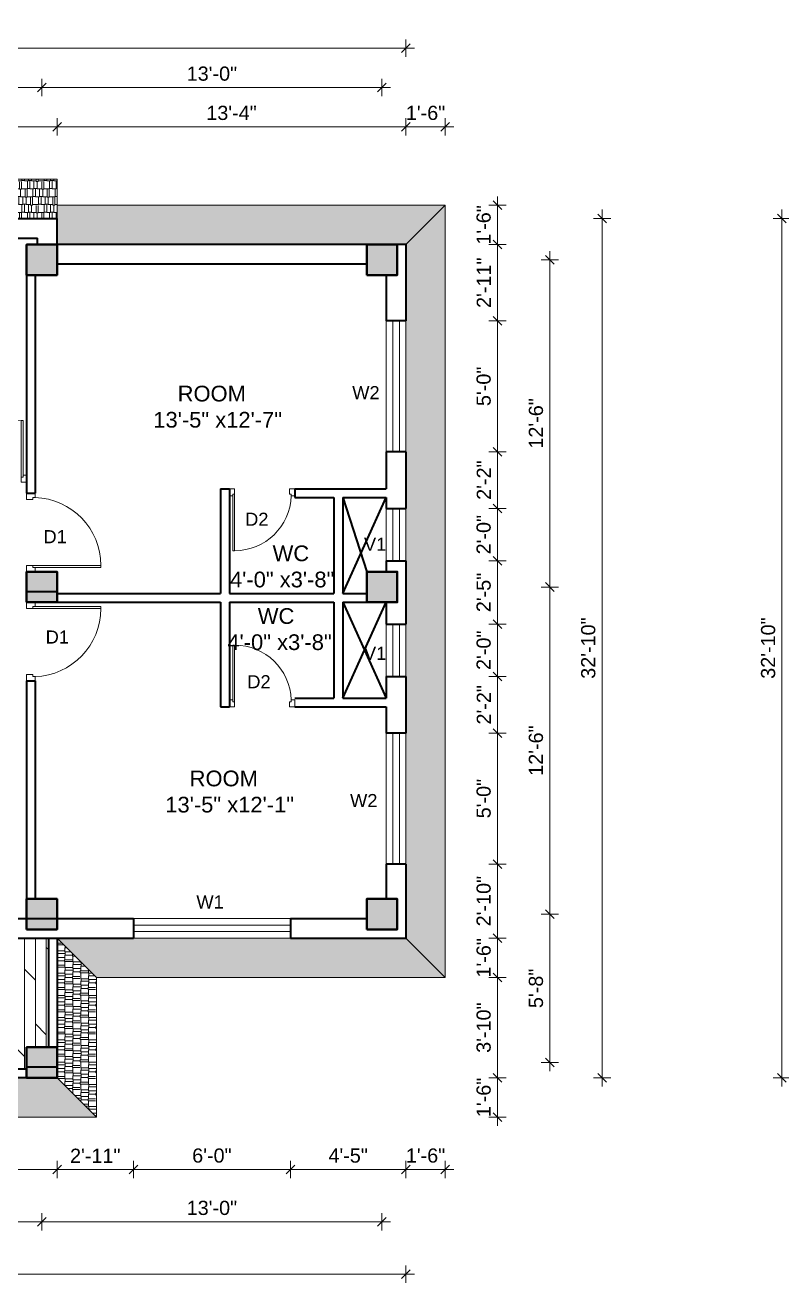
# Model space of a CAD drawing. Header units: inches. Extents: x 270915 to 273552, y 17064 to 18976.
# Drawn here: x 272044 to 272391, y 18400 to 18976 of the extents above; entities that cross this region are included whole.
import ezdxf

# ---------------------------------------------------------------- set-up
doc = ezdxf.new("R2010")
doc.units = ezdxf.units.IN
doc.header["$MEASUREMENT"] = 0
doc.header["$PDMODE"] = 35
for name, color, linetype, lineweight in [('Column', 181, 'Continuous', 40), ('dimension', 141, 'Continuous', 18), ('Hatch', 9, 'Continuous', 9), ('Stairs', 61, 'Continuous', 18), ('TEXT', 255, 'Continuous', 35), ('Walls', 11, 'Continuous', 35), ('Windows', 151, 'Continuous', 15)]:
    doc.layers.add(name, color=color, linetype=linetype, lineweight=lineweight)
doc.styles.add('arial', font='arial.ttf')
doc.styles.get("Standard").update_dxf_attribs({"font": 'arial.ttf'})
doc.dimstyles.new('1 96', dxfattribs={"dimtxt": 6.5, "dimasz": 4, "dimexe": 0, "dimexo": 0, "dimgap": 3, "dimtad": 1, "dimdec": 0, "dimzin": 11, "dimdsep": 46, "dimlunit": 3, "dimtxsty": 'arial', "dimblk": 'oblique', "dimcen": 4, "dimse1": 1, "dimse2": 1, "dimclrd": 256, "dimclre": 256, "dimclrt": 256, "dimadec": 0, "dimazin": 0, "dimtfac": 1, "dimtdec": 0, "dimtix": 1, "dimtmove": 0, "dimatfit": 3, "dimldrblk": 'Arrow2', "dimfxl": 1, "dimtolj": 1, "dimtzin": 0, "dimlwd": -1, "dimlwe": 9, "dimarcsym": 0})
pattern_1 = [(360, (26988.5, 458.2415), (7.65, 3.6), [1.8, -1.5, 2.1, -0.9, 2.7, -1.2]), (360, (26990.3, 458.3915), (7.65, 3.6), [1.5, -5.7, 1.2, -1.8]), (360, (26993.9, 458.0165), (7.65, 3.6), [0.9, -9.3]), (90, (26988.5, 458.2415), (-2.55, 3.6), [3.45, -10.95]), (90, (26990.3, 458.2415), (-2.55, 3.6), [3.375, -11.025]), (90, (26991.8, 458.2415), (-2.55, 3.6), [3.15, -11.25]), (90, (26993.9, 458.0165), (-2.55, 3.6), [3.45, -10.95]), (90, (26994.8, 458.0165), (-2.55, 3.6), [3.45, -10.95]), (90, (26997.5, 458.2415), (-2.55, 3.6), [3.3, -11.1])]
pattern_2 = [(270, (26988.5, 458.2415), (3.6, -7.65), [1.8, -1.5, 2.1, -0.9, 2.7, -1.2]), (270, (26988.65, 456.4415), (3.6, -7.65), [1.5, -5.7, 1.2, -1.8]), (270, (26988.275, 452.8415), (3.6, -7.65), [0.9, -9.3]), (360, (26988.5, 458.2415), (3.6, 2.55), [3.45, -10.95]), (360, (26988.5, 456.4415), (3.6, 2.55), [3.375, -11.025]), (360, (26988.5, 454.9415), (3.6, 2.55), [3.15, -11.25]), (360, (26988.275, 452.8415), (3.6, 2.55), [3.45, -10.95]), (360, (26988.275, 451.9415), (3.6, 2.55), [3.45, -10.95]), (360, (26988.5, 449.2415), (3.6, 2.55), [3.3, -11.1])]

# ---------------------------------------------------------------- blocks, each defined once
blk = doc.blocks.new('colm')
at = {"layer": 'Hatch'}
h = blk.add_hatch(color=256, dxfattribs=at)
h.dxf.hatch_style = 1
h.paths.add_polyline_path([(66705.71, 8319.73), (66705.71, 8307.73), (66717.71, 8307.73), (66717.71, 8319.73)])
at = {"layer": 'Column'}
blk.add_lwpolyline([(66705.71, 8307.73), (66717.71, 8307.73), (66717.71, 8319.73), (66705.71, 8319.73)], close=True, dxfattribs=at)
blk = doc.blocks.new('GFFGS')
at = {"layer": 'Windows'}
for p, q in [((97915.22, 19628.63), (97915.22, 19658.74)), ((97916.19, 19658.74), (97915.22, 19658.74)), ((97916.19, 19627.65), (97916.19, 19658.77)), ((97915.22, 19628.63), (97913.27, 19628.63)), ((97913.27, 19628.63), (97913.27, 19624.73)), ((97915.22, 19627.65), (97915.22, 19628.63)), ((97916.19, 19627.65), (97915.22, 19627.65)), ((97916.19, 19624.73), (97916.19, 19627.65)), ((97946.35, 19624.73), (97946.35, 19627.65)), ((97946.35, 19627.65), (97947.32, 19627.65)), ((97947.32, 19627.65), (97947.32, 19628.63)), ((97947.32, 19628.63), (97949.27, 19628.63)), ((97949.27, 19628.63), (97949.27, 19624.73)), ((97913.27, 19624.73), (97916.19, 19624.73)), ((97949.27, 19624.73), (97946.35, 19624.73))]:
    blk.add_line(p, q, dxfattribs=at)
blk.add_arc((97916.25, 19627.66), 31.08, 1.78005, 90.12347, dxfattribs=at)
blk = doc.blocks.new('oblique')
at = {"lineweight": 9}
for p, q in [((1, 0), (-1, 0)), ((-0.5, -0.5), (0.5, 0.5)), ((0, 1), (0, -1))]:
    blk.add_line(p, q, dxfattribs=at)
blk = doc.blocks.new('*D284')
at = {"layer": 'Defpoints', "color": 0, "transparency": 16777216}
for p in [(272002.5, 18557.5), (272058.5, 18557.5), (272058.5, 18451.5)]:
    blk.add_point(p, dxfattribs=at)
at = {"layer": 'dimension', "transparency": 16777216}
blk.add_line((272002.5, 18451.5), (272058.5, 18451.5), dxfattribs=at)
at = {"layer": 'dimension', "transparency": 16777216, "xscale": 4, "yscale": 4, "zscale": 4, "rotation": 180}
blk.add_blockref('oblique', (272002.5, 18451.5), dxfattribs=at)
at = {"layer": 'dimension', "transparency": 16777216, "xscale": 4, "yscale": 4, "zscale": 4}
blk.add_blockref('oblique', (272058.5, 18451.5), dxfattribs=at)
at = {"layer": 'dimension', "transparency": 16777216, "insert": (272030.5, 18457.82), "char_height": 6.5, "attachment_point": 5, "style": 'arial'}
blk.add_mtext('\\A1;4\'-8"', dxfattribs=at)
blk = doc.blocks.new('_Oblique')
at = {"color": 0, "linetype": 'ByBlock', "lineweight": -2}
blk.add_line((-0.5, -0.5), (0.5, 0.5), dxfattribs=at)
blk = doc.blocks.new('Arrow2')
for p, q in [((-4.1, 0.75), (-3.08, 0)), ((0, 0), (-4.1, 0.75)), ((-3.08, 0), (-4.1, -0.75)), ((-4.1, -0.75), (0, 0))]:
    blk.add_line(p, q)
blk.add_solid([(-4.1, 0.75), (0, 0), (-3.08, 0), (-4.1, -0.75)])
blk = doc.blocks.new('*D285')
at = {"layer": 'Defpoints', "color": 0, "transparency": 16777216}
for p in [(272058.5, 18557.5), (272093.5, 18557.5), (272093.5, 18451.5)]:
    blk.add_point(p, dxfattribs=at)
at = {"layer": 'dimension', "transparency": 16777216}
blk.add_line((272058.5, 18451.5), (272093.5, 18451.5), dxfattribs=at)
at = {"layer": 'dimension', "transparency": 16777216, "xscale": 4, "yscale": 4, "zscale": 4, "rotation": 180}
blk.add_blockref('oblique', (272058.5, 18451.5), dxfattribs=at)
at = {"layer": 'dimension', "transparency": 16777216, "xscale": 4, "yscale": 4, "zscale": 4}
blk.add_blockref('oblique', (272093.5, 18451.5), dxfattribs=at)
at = {"layer": 'dimension', "transparency": 16777216, "insert": (272076, 18457.76), "char_height": 6.5, "attachment_point": 5, "style": 'arial'}
blk.add_mtext('\\A1;2\'-11"', dxfattribs=at)
blk = doc.blocks.new('*D286')
at = {"layer": 'Defpoints', "color": 0, "transparency": 16777216}
for p in [(272093.5, 18557.5), (272165.5, 18557.5), (272165.5, 18451.5)]:
    blk.add_point(p, dxfattribs=at)
at = {"layer": 'dimension', "transparency": 16777216}
blk.add_line((272093.5, 18451.5), (272165.5, 18451.5), dxfattribs=at)
at = {"layer": 'dimension', "transparency": 16777216, "xscale": 4, "yscale": 4, "zscale": 4, "rotation": 180}
blk.add_blockref('oblique', (272093.5, 18451.5), dxfattribs=at)
at = {"layer": 'dimension', "transparency": 16777216, "xscale": 4, "yscale": 4, "zscale": 4}
blk.add_blockref('oblique', (272165.5, 18451.5), dxfattribs=at)
at = {"layer": 'dimension', "transparency": 16777216, "insert": (272129.5, 18457.82), "char_height": 6.5, "attachment_point": 5, "style": 'arial'}
blk.add_mtext('\\A1;6\'-0"', dxfattribs=at)
blk = doc.blocks.new('*D287')
at = {"layer": 'Defpoints', "color": 0, "transparency": 16777216}
for p in [(272165.5, 18557.5), (272218.5, 18557.5), (272218.5, 18451.5)]:
    blk.add_point(p, dxfattribs=at)
at = {"layer": 'dimension', "transparency": 16777216}
blk.add_line((272165.5, 18451.5), (272218.5, 18451.5), dxfattribs=at)
at = {"layer": 'dimension', "transparency": 16777216, "xscale": 4, "yscale": 4, "zscale": 4, "rotation": 180}
blk.add_blockref('oblique', (272165.5, 18451.5), dxfattribs=at)
at = {"layer": 'dimension', "transparency": 16777216, "xscale": 4, "yscale": 4, "zscale": 4}
blk.add_blockref('oblique', (272218.5, 18451.5), dxfattribs=at)
at = {"layer": 'dimension', "transparency": 16777216, "insert": (272192, 18457.81), "char_height": 6.5, "attachment_point": 5, "style": 'arial'}
blk.add_mtext('\\A1;4\'-5"', dxfattribs=at)
blk = doc.blocks.new('*D288')
at = {"layer": 'Defpoints', "color": 0, "transparency": 16777216}
for p in [(272218.5, 18557.5), (272236.5, 18559.1), (272236.5, 18451.5)]:
    blk.add_point(p, dxfattribs=at)
at = {"layer": 'dimension', "transparency": 16777216}
for p, q in [((272218.5, 18451.5), (272214.5, 18451.5)), ((272218.5, 18451.5), (272236.5, 18451.5)), ((272236.5, 18451.5), (272240.5, 18451.5))]:
    blk.add_line(p, q, dxfattribs=at)
at = {"layer": 'dimension', "transparency": 16777216, "xscale": 4, "yscale": 4, "zscale": 4}
blk.add_blockref('oblique', (272218.5, 18451.5), dxfattribs=at)
at = {"layer": 'dimension', "transparency": 16777216, "xscale": 4, "yscale": 4, "zscale": 4, "rotation": 180}
blk.add_blockref('oblique', (272236.5, 18451.5), dxfattribs=at)
at = {"layer": 'dimension', "transparency": 16777216, "insert": (272227.5, 18457.82), "char_height": 6.5, "attachment_point": 5, "style": 'arial'}
blk.add_mtext('\\A1;1\'-6"', dxfattribs=at)
blk = doc.blocks.new('*D290')
at = {"layer": 'Defpoints', "color": 0, "transparency": 16777216}
for p in [(271893.5, 18561.5), (272051.5, 18561.5), (272051.5, 18427.5)]:
    blk.add_point(p, dxfattribs=at)
at = {"layer": 'dimension', "transparency": 16777216}
blk.add_line((271893.5, 18427.5), (272051.5, 18427.5), dxfattribs=at)
at = {"layer": 'dimension', "transparency": 16777216, "xscale": 4, "yscale": 4, "zscale": 4, "rotation": 180}
blk.add_blockref('oblique', (271893.5, 18427.5), dxfattribs=at)
at = {"layer": 'dimension', "transparency": 16777216, "xscale": 4, "yscale": 4, "zscale": 4}
blk.add_blockref('oblique', (272051.5, 18427.5), dxfattribs=at)
at = {"layer": 'dimension', "transparency": 16777216, "insert": (271972.5, 18433.82), "char_height": 6.5, "attachment_point": 5, "style": 'arial'}
blk.add_mtext('\\A1;13\'-2"', dxfattribs=at)
blk = doc.blocks.new('*D291')
at = {"layer": 'Defpoints', "color": 0, "transparency": 16777216}
for p in [(272051.5, 18561.5), (272207.5, 18561.5), (272207.5, 18427.5)]:
    blk.add_point(p, dxfattribs=at)
at = {"layer": 'dimension', "transparency": 16777216}
blk.add_line((272051.5, 18427.5), (272207.5, 18427.5), dxfattribs=at)
at = {"layer": 'dimension', "transparency": 16777216, "xscale": 4, "yscale": 4, "zscale": 4, "rotation": 180}
blk.add_blockref('oblique', (272051.5, 18427.5), dxfattribs=at)
at = {"layer": 'dimension', "transparency": 16777216, "xscale": 4, "yscale": 4, "zscale": 4}
blk.add_blockref('oblique', (272207.5, 18427.5), dxfattribs=at)
at = {"layer": 'dimension', "transparency": 16777216, "insert": (272129.5, 18433.82), "char_height": 6.5, "attachment_point": 5, "style": 'arial'}
blk.add_mtext('\\A1;13\'-0"', dxfattribs=at)
blk = doc.blocks.new('*D292')
at = {"layer": 'Defpoints', "color": 0, "transparency": 16777216}
for p in [(271726.5, 18557.5), (272218.5, 18557.5), (272218.5, 18403.5)]:
    blk.add_point(p, dxfattribs=at)
at = {"layer": 'dimension', "transparency": 16777216}
blk.add_line((271726.5, 18403.5), (272218.5, 18403.5), dxfattribs=at)
at = {"layer": 'dimension', "transparency": 16777216, "xscale": 4, "yscale": 4, "zscale": 4, "rotation": 180}
blk.add_blockref('oblique', (271726.5, 18403.5), dxfattribs=at)
at = {"layer": 'dimension', "transparency": 16777216, "xscale": 4, "yscale": 4, "zscale": 4}
blk.add_blockref('oblique', (272218.5, 18403.5), dxfattribs=at)
at = {"layer": 'dimension', "transparency": 16777216, "insert": (271972.5, 18409.82), "char_height": 6.5, "attachment_point": 5, "style": 'arial'}
blk.add_mtext('\\A1;41\'-0"', dxfattribs=at)
blk = doc.blocks.new('*D358')
at = {"layer": 'Defpoints', "color": 0, "transparency": 16777216}
for p in [(272058.5, 18929.5), (271963.5, 18887.5), (272058.5, 18887.5)]:
    blk.add_point(p, dxfattribs=at)
at = {"layer": 'dimension', "transparency": 16777216}
blk.add_line((271963.5, 18929.5), (272058.5, 18929.5), dxfattribs=at)
at = {"layer": 'dimension', "transparency": 16777216, "xscale": 4, "yscale": 4, "zscale": 4, "rotation": 180}
blk.add_blockref('oblique', (271963.5, 18929.5), dxfattribs=at)
at = {"layer": 'dimension', "transparency": 16777216, "xscale": 4, "yscale": 4, "zscale": 4}
blk.add_blockref('oblique', (272058.5, 18929.5), dxfattribs=at)
at = {"layer": 'dimension', "transparency": 16777216, "insert": (272011, 18935.76), "char_height": 6.5, "attachment_point": 5, "style": 'arial'}
blk.add_mtext('\\A1;7\'-11"', dxfattribs=at)
blk = doc.blocks.new('*D359')
at = {"layer": 'Defpoints', "color": 0, "transparency": 16777216}
for p in [(272218.5, 18929.5), (272058.5, 18887.5), (272218.5, 18875.5)]:
    blk.add_point(p, dxfattribs=at)
at = {"layer": 'dimension', "transparency": 16777216}
blk.add_line((272058.5, 18929.5), (272218.5, 18929.5), dxfattribs=at)
at = {"layer": 'dimension', "transparency": 16777216, "xscale": 4, "yscale": 4, "zscale": 4, "rotation": 180}
blk.add_blockref('oblique', (272058.5, 18929.5), dxfattribs=at)
at = {"layer": 'dimension', "transparency": 16777216, "xscale": 4, "yscale": 4, "zscale": 4}
blk.add_blockref('oblique', (272218.5, 18929.5), dxfattribs=at)
at = {"layer": 'dimension', "transparency": 16777216, "insert": (272138.5, 18935.82), "char_height": 6.5, "attachment_point": 5, "style": 'arial'}
blk.add_mtext('\\A1;13\'-4"', dxfattribs=at)
blk = doc.blocks.new('*D360')
at = {"layer": 'Defpoints', "color": 0, "transparency": 16777216}
for p in [(272236.5, 18929.5), (272236.5, 18893.5), (272218.5, 18875.5)]:
    blk.add_point(p, dxfattribs=at)
at = {"layer": 'dimension', "transparency": 16777216}
for p, q in [((272218.5, 18929.5), (272214.5, 18929.5)), ((272218.5, 18929.5), (272236.5, 18929.5)), ((272236.5, 18929.5), (272240.5, 18929.5))]:
    blk.add_line(p, q, dxfattribs=at)
at = {"layer": 'dimension', "transparency": 16777216, "xscale": 4, "yscale": 4, "zscale": 4}
blk.add_blockref('oblique', (272218.5, 18929.5), dxfattribs=at)
at = {"layer": 'dimension', "transparency": 16777216, "xscale": 4, "yscale": 4, "zscale": 4, "rotation": 180}
blk.add_blockref('oblique', (272236.5, 18929.5), dxfattribs=at)
at = {"layer": 'dimension', "transparency": 16777216, "insert": (272227.5, 18935.82), "char_height": 6.5, "attachment_point": 5, "style": 'arial'}
blk.add_mtext('\\A1;1\'-6"', dxfattribs=at)
blk = doc.blocks.new('*D362')
at = {"layer": 'Defpoints', "color": 0, "transparency": 16777216}
for p in [(272051.5, 18947.5), (271893.5, 18875.5), (272051.5, 18875.5)]:
    blk.add_point(p, dxfattribs=at)
at = {"layer": 'dimension', "transparency": 16777216}
blk.add_line((271893.5, 18947.5), (272051.5, 18947.5), dxfattribs=at)
at = {"layer": 'dimension', "transparency": 16777216, "xscale": 4, "yscale": 4, "zscale": 4, "rotation": 180}
blk.add_blockref('oblique', (271893.5, 18947.5), dxfattribs=at)
at = {"layer": 'dimension', "transparency": 16777216, "xscale": 4, "yscale": 4, "zscale": 4}
blk.add_blockref('oblique', (272051.5, 18947.5), dxfattribs=at)
at = {"layer": 'dimension', "transparency": 16777216, "insert": (271972.5, 18953.82), "char_height": 6.5, "attachment_point": 5, "style": 'arial'}
blk.add_mtext('\\A1;13\'-2"', dxfattribs=at)
blk = doc.blocks.new('*D363')
at = {"layer": 'Defpoints', "color": 0, "transparency": 16777216}
for p in [(272207.5, 18947.5), (272051.5, 18875.5), (272207.5, 18875.5)]:
    blk.add_point(p, dxfattribs=at)
at = {"layer": 'dimension', "transparency": 16777216}
blk.add_line((272051.5, 18947.5), (272207.5, 18947.5), dxfattribs=at)
at = {"layer": 'dimension', "transparency": 16777216, "xscale": 4, "yscale": 4, "zscale": 4, "rotation": 180}
blk.add_blockref('oblique', (272051.5, 18947.5), dxfattribs=at)
at = {"layer": 'dimension', "transparency": 16777216, "xscale": 4, "yscale": 4, "zscale": 4}
blk.add_blockref('oblique', (272207.5, 18947.5), dxfattribs=at)
at = {"layer": 'dimension', "transparency": 16777216, "insert": (272129.5, 18953.82), "char_height": 6.5, "attachment_point": 5, "style": 'arial'}
blk.add_mtext('\\A1;13\'-0"', dxfattribs=at)
blk = doc.blocks.new('*D364')
at = {"layer": 'Defpoints', "color": 0, "transparency": 16777216}
for p in [(272218.5, 18965.5), (271726.5, 18829.5), (272218.5, 18829.5)]:
    blk.add_point(p, dxfattribs=at)
at = {"layer": 'dimension', "transparency": 16777216}
blk.add_line((271726.5, 18965.5), (272218.5, 18965.5), dxfattribs=at)
at = {"layer": 'dimension', "transparency": 16777216, "xscale": 4, "yscale": 4, "zscale": 4, "rotation": 180}
blk.add_blockref('oblique', (271726.5, 18965.5), dxfattribs=at)
at = {"layer": 'dimension', "transparency": 16777216, "xscale": 4, "yscale": 4, "zscale": 4}
blk.add_blockref('oblique', (272218.5, 18965.5), dxfattribs=at)
at = {"layer": 'dimension', "transparency": 16777216, "insert": (271972.5, 18971.82), "char_height": 6.5, "attachment_point": 5, "style": 'arial'}
blk.add_mtext('\\A1;41\'-0"', dxfattribs=at)
blk = doc.blocks.new('*D365')
at = {"layer": 'Defpoints', "color": 0, "transparency": 16777216}
for p in [(272050.45, 18493.5), (272260.5, 18493.5), (272050.45, 18475.5)]:
    blk.add_point(p, dxfattribs=at)
at = {"layer": 'dimension', "transparency": 16777216}
for p, q in [((272260.5, 18493.5), (272260.5, 18497.5)), ((272260.5, 18475.5), (272260.5, 18493.5)), ((272260.5, 18475.5), (272260.5, 18471.5))]:
    blk.add_line(p, q, dxfattribs=at)
at = {"layer": 'dimension', "transparency": 16777216, "xscale": 4, "yscale": 4, "zscale": 4}
for p, rotation in [((272260.5, 18493.5), 270), ((272260.5, 18475.5), 90)]:
    blk.add_blockref('oblique', p, dxfattribs=dict(at, rotation=rotation))
at = {"layer": 'dimension', "transparency": 16777216, "insert": (272254.18, 18484.5), "char_height": 6.5, "attachment_point": 5, "rotation": 90, "style": 'arial'}
blk.add_mtext('\\A1;1\'-6"', dxfattribs=at)
blk = doc.blocks.new('*D366')
at = {"layer": 'Defpoints', "color": 0, "transparency": 16777216}
for p in [(272076.5, 18539.5), (272260.5, 18539.5), (272050.45, 18493.5)]:
    blk.add_point(p, dxfattribs=at)
at = {"layer": 'dimension', "transparency": 16777216}
blk.add_line((272260.5, 18493.5), (272260.5, 18539.5), dxfattribs=at)
at = {"layer": 'dimension', "transparency": 16777216, "xscale": 4, "yscale": 4, "zscale": 4}
for p, rotation in [((272260.5, 18539.5), 90), ((272260.5, 18493.5), 270)]:
    blk.add_blockref('oblique', p, dxfattribs=dict(at, rotation=rotation))
at = {"layer": 'dimension', "transparency": 16777216, "insert": (272254.18, 18516.5), "char_height": 6.5, "attachment_point": 5, "rotation": 90, "style": 'arial'}
blk.add_mtext('\\A1;3\'-10"', dxfattribs=at)
blk = doc.blocks.new('*D367')
at = {"layer": 'Defpoints', "color": 0, "transparency": 16777216}
for p in [(272218.5, 18557.5), (272260.5, 18557.5), (272076.5, 18539.5)]:
    blk.add_point(p, dxfattribs=at)
at = {"layer": 'dimension', "transparency": 16777216}
for p, q in [((272260.5, 18557.5), (272260.5, 18561.5)), ((272260.5, 18539.5), (272260.5, 18557.5)), ((272260.5, 18539.5), (272260.5, 18535.5))]:
    blk.add_line(p, q, dxfattribs=at)
at = {"layer": 'dimension', "transparency": 16777216, "xscale": 4, "yscale": 4, "zscale": 4}
for p, rotation in [((272260.5, 18557.5), 270), ((272260.5, 18539.5), 90)]:
    blk.add_blockref('oblique', p, dxfattribs=dict(at, rotation=rotation))
at = {"layer": 'dimension', "transparency": 16777216, "insert": (272254.18, 18548.5), "char_height": 6.5, "attachment_point": 5, "rotation": 90, "style": 'arial'}
blk.add_mtext('\\A1;1\'-6"', dxfattribs=at)
blk = doc.blocks.new('*D368')
at = {"layer": 'Defpoints', "color": 0, "transparency": 16777216}
for p in [(272218.5, 18591.5), (272260.5, 18591.5), (272218.5, 18557.5)]:
    blk.add_point(p, dxfattribs=at)
at = {"layer": 'dimension', "transparency": 16777216}
blk.add_line((272260.5, 18557.5), (272260.5, 18591.5), dxfattribs=at)
at = {"layer": 'dimension', "transparency": 16777216, "xscale": 4, "yscale": 4, "zscale": 4}
for p, rotation in [((272260.5, 18591.5), 90), ((272260.5, 18557.5), 270)]:
    blk.add_blockref('oblique', p, dxfattribs=dict(at, rotation=rotation))
at = {"layer": 'dimension', "transparency": 16777216, "insert": (272254.18, 18574.5), "char_height": 6.5, "attachment_point": 5, "rotation": 90, "style": 'arial'}
blk.add_mtext('\\A1;2\'-10"', dxfattribs=at)
blk = doc.blocks.new('*D369')
at = {"layer": 'Defpoints', "color": 0, "transparency": 16777216}
for p in [(272218.5, 18651.5), (272260.5, 18651.5), (272218.5, 18591.5)]:
    blk.add_point(p, dxfattribs=at)
at = {"layer": 'dimension', "transparency": 16777216}
blk.add_line((272260.5, 18591.5), (272260.5, 18651.5), dxfattribs=at)
at = {"layer": 'dimension', "transparency": 16777216, "xscale": 4, "yscale": 4, "zscale": 4}
for p, rotation in [((272260.5, 18651.5), 90), ((272260.5, 18591.5), 270)]:
    blk.add_blockref('oblique', p, dxfattribs=dict(at, rotation=rotation))
at = {"layer": 'dimension', "transparency": 16777216, "insert": (272254.18, 18621.5), "char_height": 6.5, "attachment_point": 5, "rotation": 90, "style": 'arial'}
blk.add_mtext('\\A1;5\'-0"', dxfattribs=at)
blk = doc.blocks.new('*D370')
at = {"layer": 'Defpoints', "color": 0, "transparency": 16777216}
for p in [(272218.5, 18677.5), (272260.5, 18677.5), (272218.5, 18651.5)]:
    blk.add_point(p, dxfattribs=at)
at = {"layer": 'dimension', "transparency": 16777216}
blk.add_line((272260.5, 18651.5), (272260.5, 18677.5), dxfattribs=at)
at = {"layer": 'dimension', "transparency": 16777216, "xscale": 4, "yscale": 4, "zscale": 4}
for p, rotation in [((272260.5, 18677.5), 90), ((272260.5, 18651.5), 270)]:
    blk.add_blockref('oblique', p, dxfattribs=dict(at, rotation=rotation))
at = {"layer": 'dimension', "transparency": 16777216, "insert": (272254.24, 18664.5), "char_height": 6.5, "attachment_point": 5, "rotation": 90, "style": 'arial'}
blk.add_mtext('\\A1;2\'-2"', dxfattribs=at)
blk = doc.blocks.new('*D371')
at = {"layer": 'Defpoints', "color": 0, "transparency": 16777216}
for p in [(272218.5, 18701.5), (272260.5, 18701.5), (272218.5, 18677.5)]:
    blk.add_point(p, dxfattribs=at)
at = {"layer": 'dimension', "transparency": 16777216}
blk.add_line((272260.5, 18677.5), (272260.5, 18701.5), dxfattribs=at)
at = {"layer": 'dimension', "transparency": 16777216, "xscale": 4, "yscale": 4, "zscale": 4}
for p, rotation in [((272260.5, 18701.5), 90), ((272260.5, 18677.5), 270)]:
    blk.add_blockref('oblique', p, dxfattribs=dict(at, rotation=rotation))
at = {"layer": 'dimension', "transparency": 16777216, "insert": (272254.18, 18689.5), "char_height": 6.5, "attachment_point": 5, "rotation": 90, "style": 'arial'}
blk.add_mtext('\\A1;2\'-0"', dxfattribs=at)
blk = doc.blocks.new('*D372')
at = {"layer": 'Defpoints', "color": 0, "transparency": 16777216}
for p in [(272218.5, 18730.5), (272260.5, 18730.5), (272218.5, 18701.5)]:
    blk.add_point(p, dxfattribs=at)
at = {"layer": 'dimension', "transparency": 16777216}
blk.add_line((272260.5, 18701.5), (272260.5, 18730.5), dxfattribs=at)
at = {"layer": 'dimension', "transparency": 16777216, "xscale": 4, "yscale": 4, "zscale": 4}
for p, rotation in [((272260.5, 18730.5), 90), ((272260.5, 18701.5), 270)]:
    blk.add_blockref('oblique', p, dxfattribs=dict(at, rotation=rotation))
at = {"layer": 'dimension', "transparency": 16777216, "insert": (272254.18, 18716), "char_height": 6.5, "attachment_point": 5, "rotation": 90, "style": 'arial'}
blk.add_mtext('\\A1;2\'-5"', dxfattribs=at)
blk = doc.blocks.new('*D373')
at = {"layer": 'Defpoints', "color": 0, "transparency": 16777216}
for p in [(272218.5, 18754.5), (272260.5, 18754.5), (272218.5, 18730.5)]:
    blk.add_point(p, dxfattribs=at)
at = {"layer": 'dimension', "transparency": 16777216}
blk.add_line((272260.5, 18730.5), (272260.5, 18754.5), dxfattribs=at)
at = {"layer": 'dimension', "transparency": 16777216, "xscale": 4, "yscale": 4, "zscale": 4}
for p, rotation in [((272260.5, 18754.5), 90), ((272260.5, 18730.5), 270)]:
    blk.add_blockref('oblique', p, dxfattribs=dict(at, rotation=rotation))
at = {"layer": 'dimension', "transparency": 16777216, "insert": (272254.18, 18742.5), "char_height": 6.5, "attachment_point": 5, "rotation": 90, "style": 'arial'}
blk.add_mtext('\\A1;2\'-0"', dxfattribs=at)
blk = doc.blocks.new('*D374')
at = {"layer": 'Defpoints', "color": 0, "transparency": 16777216}
for p in [(272218.5, 18780.5), (272260.5, 18780.5), (272218.5, 18754.5)]:
    blk.add_point(p, dxfattribs=at)
at = {"layer": 'dimension', "transparency": 16777216}
blk.add_line((272260.5, 18754.5), (272260.5, 18780.5), dxfattribs=at)
at = {"layer": 'dimension', "transparency": 16777216, "xscale": 4, "yscale": 4, "zscale": 4}
for p, rotation in [((272260.5, 18780.5), 90), ((272260.5, 18754.5), 270)]:
    blk.add_blockref('oblique', p, dxfattribs=dict(at, rotation=rotation))
at = {"layer": 'dimension', "transparency": 16777216, "insert": (272254.24, 18767.5), "char_height": 6.5, "attachment_point": 5, "rotation": 90, "style": 'arial'}
blk.add_mtext('\\A1;2\'-2"', dxfattribs=at)
blk = doc.blocks.new('*D375')
at = {"layer": 'Defpoints', "color": 0, "transparency": 16777216}
for p in [(272218.5, 18840.5), (272260.5, 18840.5), (272218.5, 18780.5)]:
    blk.add_point(p, dxfattribs=at)
at = {"layer": 'dimension', "transparency": 16777216}
blk.add_line((272260.5, 18780.5), (272260.5, 18840.5), dxfattribs=at)
at = {"layer": 'dimension', "transparency": 16777216, "xscale": 4, "yscale": 4, "zscale": 4}
for p, rotation in [((272260.5, 18840.5), 90), ((272260.5, 18780.5), 270)]:
    blk.add_blockref('oblique', p, dxfattribs=dict(at, rotation=rotation))
at = {"layer": 'dimension', "transparency": 16777216, "insert": (272254.18, 18810.5), "char_height": 6.5, "attachment_point": 5, "rotation": 90, "style": 'arial'}
blk.add_mtext('\\A1;5\'-0"', dxfattribs=at)
blk = doc.blocks.new('*D376')
at = {"layer": 'Defpoints', "color": 0, "transparency": 16777216}
for p in [(272218.5, 18875.5), (272260.5, 18875.5), (272218.5, 18840.5)]:
    blk.add_point(p, dxfattribs=at)
at = {"layer": 'dimension', "transparency": 16777216}
blk.add_line((272260.5, 18840.5), (272260.5, 18875.5), dxfattribs=at)
at = {"layer": 'dimension', "transparency": 16777216, "xscale": 4, "yscale": 4, "zscale": 4}
for p, rotation in [((272260.5, 18875.5), 90), ((272260.5, 18840.5), 270)]:
    blk.add_blockref('oblique', p, dxfattribs=dict(at, rotation=rotation))
at = {"layer": 'dimension', "transparency": 16777216, "insert": (272254.24, 18858), "char_height": 6.5, "attachment_point": 5, "rotation": 90, "style": 'arial'}
blk.add_mtext('\\A1;2\'-11"', dxfattribs=at)
blk = doc.blocks.new('*D377')
at = {"layer": 'Defpoints', "color": 0, "transparency": 16777216}
for p in [(272219.45, 18893.5), (272260.5, 18893.5), (272218.5, 18875.5)]:
    blk.add_point(p, dxfattribs=at)
at = {"layer": 'dimension', "transparency": 16777216}
for p, q in [((272260.5, 18893.5), (272260.5, 18897.5)), ((272260.5, 18875.5), (272260.5, 18893.5)), ((272260.5, 18875.5), (272260.5, 18871.5))]:
    blk.add_line(p, q, dxfattribs=at)
at = {"layer": 'dimension', "transparency": 16777216, "xscale": 4, "yscale": 4, "zscale": 4}
for p, rotation in [((272260.5, 18893.5), 270), ((272260.5, 18875.5), 90)]:
    blk.add_blockref('oblique', p, dxfattribs=dict(at, rotation=rotation))
at = {"layer": 'dimension', "transparency": 16777216, "insert": (272254.18, 18884.5), "char_height": 6.5, "attachment_point": 5, "rotation": 90, "style": 'arial'}
blk.add_mtext('\\A1;1\'-6"', dxfattribs=at)
blk = doc.blocks.new('*D378')
at = {"layer": 'Defpoints', "color": 0, "transparency": 16777216}
for p in [(272058.5, 18568.5), (272284.5, 18568.5), (272058.5, 18500.5)]:
    blk.add_point(p, dxfattribs=at)
at = {"layer": 'dimension', "transparency": 16777216}
blk.add_line((272284.5, 18500.5), (272284.5, 18568.5), dxfattribs=at)
at = {"layer": 'dimension', "transparency": 16777216, "xscale": 4, "yscale": 4, "zscale": 4}
for p, rotation in [((272284.5, 18568.5), 90), ((272284.5, 18500.5), 270)]:
    blk.add_blockref('oblique', p, dxfattribs=dict(at, rotation=rotation))
at = {"layer": 'dimension', "transparency": 16777216, "insert": (272278.18, 18534.5), "char_height": 6.5, "attachment_point": 5, "rotation": 90, "style": 'arial'}
blk.add_mtext('\\A1;5\'-8"', dxfattribs=at)
blk = doc.blocks.new('*D379')
at = {"layer": 'Defpoints', "color": 0, "transparency": 16777216}
for p in [(272044.5, 18718.5), (272284.5, 18718.5), (272058.5, 18568.5)]:
    blk.add_point(p, dxfattribs=at)
at = {"layer": 'dimension', "transparency": 16777216}
blk.add_line((272284.5, 18568.5), (272284.5, 18718.5), dxfattribs=at)
at = {"layer": 'dimension', "transparency": 16777216, "xscale": 4, "yscale": 4, "zscale": 4}
for p, rotation in [((272284.5, 18718.5), 90), ((272284.5, 18568.5), 270)]:
    blk.add_blockref('oblique', p, dxfattribs=dict(at, rotation=rotation))
at = {"layer": 'dimension', "transparency": 16777216, "insert": (272278.18, 18643.5), "char_height": 6.5, "attachment_point": 5, "rotation": 90, "style": 'arial'}
blk.add_mtext('\\A1;12\'-6"', dxfattribs=at)
blk = doc.blocks.new('*D380')
at = {"layer": 'Defpoints', "color": 0, "transparency": 16777216}
for p in [(272044.5, 18868.5), (272284.5, 18868.5), (272044.5, 18718.5)]:
    blk.add_point(p, dxfattribs=at)
at = {"layer": 'dimension', "transparency": 16777216}
blk.add_line((272284.5, 18718.5), (272284.5, 18868.5), dxfattribs=at)
at = {"layer": 'dimension', "transparency": 16777216, "xscale": 4, "yscale": 4, "zscale": 4}
for p, rotation in [((272284.5, 18868.5), 90), ((272284.5, 18718.5), 270)]:
    blk.add_blockref('oblique', p, dxfattribs=dict(at, rotation=rotation))
at = {"layer": 'dimension', "transparency": 16777216, "insert": (272278.18, 18793.5), "char_height": 6.5, "attachment_point": 5, "rotation": 90, "style": 'arial'}
blk.add_mtext('\\A1;12\'-6"', dxfattribs=at)
blk = doc.blocks.new('*D381')
at = {"layer": 'Defpoints', "color": 0, "transparency": 16777216}
for p in [(271975.95, 18887.5), (272308.5, 18887.5), (271975.95, 18493.5)]:
    blk.add_point(p, dxfattribs=at)
at = {"layer": 'dimension', "transparency": 16777216}
blk.add_line((272308.5, 18493.5), (272308.5, 18887.5), dxfattribs=at)
at = {"layer": 'dimension', "transparency": 16777216, "xscale": 4, "yscale": 4, "zscale": 4}
for p, rotation in [((272308.5, 18887.5), 90), ((272308.5, 18493.5), 270)]:
    blk.add_blockref('oblique', p, dxfattribs=dict(at, rotation=rotation))
at = {"layer": 'dimension', "transparency": 16777216, "insert": (272302.18, 18690.5), "char_height": 6.5, "attachment_point": 5, "rotation": 90, "style": 'arial'}
blk.add_mtext('\\A1;32\'-10"', dxfattribs=at)
blk = doc.blocks.new('*D424')
at = {"layer": 'Defpoints', "color": 0, "transparency": 16777216}
for p in [(272391, 18887.5), (272696.95, 18887.5), (272696.95, 18493.5)]:
    blk.add_point(p, dxfattribs=at)
at = {"layer": 'dimension', "transparency": 16777216}
blk.add_line((272391, 18493.5), (272391, 18887.5), dxfattribs=at)
at = {"layer": 'dimension', "transparency": 16777216, "xscale": 4, "yscale": 4, "zscale": 4}
for p, rotation in [((272391, 18887.5), 90), ((272391, 18493.5), 270)]:
    blk.add_blockref('oblique', p, dxfattribs=dict(at, rotation=rotation))
at = {"layer": 'dimension', "transparency": 16777216, "insert": (272384.68, 18690.5), "char_height": 6.5, "attachment_point": 5, "rotation": 90, "style": 'arial'}
blk.add_mtext('\\A1;32\'-10"', dxfattribs=at)

msp = doc.modelspace()

# ---------------------------------------------------------------- hatches: boundary and pattern name
at = {"layer": 'Hatch', "transparency": 33554687}
h = msp.add_hatch(dxfattribs=at)
h.set_pattern_fill('AR-RSHKE', color=256, scale=0.3)
h.set_pattern_definition(pattern_1)
h.paths.add_polyline_path([(272058.5, 18905.5), (271886.5, 18905.5), (271886.5, 18887.5), (272058.5, 18887.5)])
h = msp.add_hatch(dxfattribs=at)
h.set_pattern_fill('AR-RSHKE', color=256, scale=0.3)
h.set_pattern_definition(pattern_1)
h.paths.add_polyline_path([(272236.5, 18893.5), (272058.5, 18893.5), (272058.5, 18887.5), (272058.5, 18875.5), (272218.5, 18875.5)])
h = msp.add_hatch(dxfattribs=at)
h.set_pattern_fill('AR-RSHKE', color=256, scale=0.3, angle=270)
h.set_pattern_definition(pattern_2)
h.paths.add_polyline_path([(272236.5, 18893.5), (272218.5, 18875.5), (272218.5, 18557.5), (272236.5, 18539.5)])
h = msp.add_hatch(dxfattribs=at)
h.set_pattern_fill('DOLMIT', color=256, scale=20, angle=90)
h.set_pattern_definition([(90, (26988.5, 458.2415), (-5, 2e-15), []), (135, (26988.5, 458.241), (-10, -10), [7.0710678, -14.1421356])])
h.paths.add_polyline_path([(272054.5, 18557.5), (272002.5, 18557.5), (271942.5, 18557.5), (271890.5, 18557.5), (271890.5, 18507.5), (271896.5, 18507.5), (271896.5, 18497.5), (272044.5, 18497.5), (272044.5, 18507.5), (272054.5, 18507.5)])
h.paths.add_polyline_path([(271953.73, 18521.07), (271996.79, 18521.07), (271996.79, 18533.43), (271953.73, 18533.43)], flags=16)
h = msp.add_hatch(dxfattribs=at)
h.set_pattern_fill('AR-RSHKE', color=256, scale=0.3, angle=270)
h.set_pattern_definition(pattern_2)
h.paths.add_polyline_path([(272076.5, 18539.5), (272058.5, 18557.5), (272058.5, 18493.5), (272076.5, 18475.5)])
h = msp.add_hatch(dxfattribs=at)
h.set_pattern_fill('AR-RSHKE', color=256, scale=0.3)
h.set_pattern_definition(pattern_1)
h.paths.add_polyline_path([(272218.5, 18557.5), (272058.5, 18557.5), (272076.5, 18539.5), (272236.5, 18539.5)])
h = msp.add_hatch(dxfattribs=at)
h.set_pattern_fill('AR-RSHKE', color=256, scale=0.3)
h.set_pattern_definition(pattern_1)
h.paths.add_polyline_path([(272076.5, 18475.5), (272058.5, 18493.5), (272044.5, 18493.5), (271882.5, 18493.5), (271868.5, 18475.5)])

# ---------------------------------------------------------------- linework, layer by layer
at = {"layer": 'Column'}
for points in [[(272044.5, 18861.5), (272058.5, 18861.5), (272058.5, 18875.5), (272044.5, 18875.5)], [(272200.5, 18861.5), (272214.5, 18861.5), (272214.5, 18875.5), (272200.5, 18875.5)], [(272044.5, 18711.5), (272058.5, 18711.5), (272058.5, 18725.5), (272044.5, 18725.5)], [(272200.5, 18711.5), (272214.5, 18711.5), (272214.5, 18725.5), (272200.5, 18725.5)], [(272044.5, 18561.5), (272058.5, 18561.5), (272058.5, 18575.5), (272044.5, 18575.5)], [(272200.5, 18561.5), (272214.5, 18561.5), (272214.5, 18575.5), (272200.5, 18575.5)], [(272044.5, 18493.5), (272058.5, 18493.5), (272058.5, 18507.5), (272044.5, 18507.5)]]:
    msp.add_lwpolyline(points, close=True, dxfattribs=at)
at = {"layer": 'Stairs'}
for p, q in [((272058.5, 18905.5), (271886.5, 18905.5)), ((272058.5, 18905.5), (272058.5, 18887.5)), ((272236.5, 18893.5), (272058.5, 18893.5)), ((272218.5, 18875.5), (272236.5, 18893.5)), ((272236.5, 18539.5), (272236.5, 18893.5)), ((272058.5, 18557.5), (272076.5, 18539.5)), ((272218.5, 18557.5), (272236.5, 18539.5)), ((272076.5, 18539.5), (272076.5, 18475.5)), ((272076.5, 18539.5), (272236.5, 18539.5)), ((272058.5, 18493.5), (272076.5, 18475.5)), ((272076.5, 18475.5), (271868.5, 18475.5))]:
    msp.add_line(p, q, dxfattribs=at)
at = {"layer": 'Walls'}
for p, q in [((271972.5, 18887.5), (272058.5, 18887.5)), ((272058.5, 18875.5), (272058.5, 18887.5)), ((272058.5, 18875.5), (272058.5, 18887.5)), ((271994.5, 18878.5), (272049.5, 18878.5)), ((272049.5, 18875.5), (272049.5, 18878.5)), ((272218.5, 18875.5), (272044.5, 18875.5)), ((272218.5, 18875.5), (272218.5, 18840.5)), ((272200.5, 18866.5), (272058.5, 18866.5)), ((272044.5, 18861.5), (272044.5, 18761.5)), ((272048.5, 18861.5), (272048.5, 18761.5)), ((272209.5, 18861.5), (272209.5, 18840.5)), ((272218.5, 18840.5), (272209.5, 18840.5)), ((272209.5, 18780.5), (272209.5, 18763.5)), ((272218.5, 18780.5), (272209.5, 18780.5)), ((272218.5, 18780.5), (272218.5, 18754.5)), ((272133.5, 18763.5), (272137.5, 18763.5)), ((272133.5, 18763.5), (272133.5, 18715.5)), ((272137.5, 18763.5), (272137.5, 18715.5)), ((272167.5, 18763.5), (272209.5, 18763.5)), ((272167.5, 18763.5), (272167.5, 18759.5)), ((272044.5, 18761.5), (272048.5, 18761.5)), ((272167.5, 18759.5), (272185.5, 18759.5)), ((272185.5, 18759.5), (272185.5, 18715.5)), ((272189.5, 18759.5), (272209.5, 18759.5)), ((272189.5, 18759.5), (272189.5, 18715.5)), ((272189.5, 18715.5), (272209.5, 18759.5)), ((272189.5, 18759.5), (272200.5, 18725.5)), ((272209.5, 18759.5), (272209.5, 18754.5)), ((272209.5, 18754.5), (272218.5, 18754.5)), ((272209.5, 18730.5), (272209.5, 18725.5)), ((272209.5, 18730.5), (272218.5, 18730.5)), ((272218.5, 18730.5), (272218.5, 18701.5)), ((272044.5, 18716.5), (272058.5, 18716.5)), ((272058.5, 18715.5), (272133.5, 18715.5)), ((272058.5, 18711.5), (272133.5, 18711.5)), ((272133.5, 18711.5), (272133.5, 18663.5)), ((272137.5, 18715.5), (272185.5, 18715.5)), ((272137.5, 18711.5), (272185.5, 18711.5)), ((272137.5, 18711.5), (272137.5, 18663.5)), ((272185.5, 18711.5), (272185.5, 18667.5)), ((272189.5, 18715.5), (272200.5, 18715.5)), ((272189.5, 18711.5), (272200.5, 18711.5)), ((272189.5, 18711.5), (272189.5, 18667.5)), ((272189.5, 18667.5), (272209.5, 18711.5)), ((272189.5, 18711.5), (272209.5, 18667.5)), ((272209.5, 18711.5), (272209.5, 18701.5)), ((272209.5, 18701.5), (272218.5, 18701.5)), ((272209.5, 18677.5), (272209.5, 18667.5)), ((272209.5, 18677.5), (272218.5, 18677.5)), ((272218.5, 18677.5), (272218.5, 18651.5)), ((272044.5, 18675.5), (272044.5, 18575.5)), ((272044.5, 18675.5), (272048.5, 18675.5)), ((272048.5, 18675.5), (272048.5, 18575.5)), ((272167.5, 18667.5), (272185.5, 18667.5)), ((272189.5, 18667.5), (272209.5, 18667.5)), ((272133.5, 18663.5), (272137.5, 18663.5)), ((272167.5, 18663.5), (272209.5, 18663.5)), ((272209.5, 18663.5), (272209.5, 18651.5)), ((272218.5, 18651.5), (272209.5, 18651.5)), ((272209.5, 18591.5), (272209.5, 18575.5)), ((272218.5, 18591.5), (272209.5, 18591.5)), ((272218.5, 18591.5), (272218.5, 18557.5)), ((272002.5, 18566.5), (272044.5, 18566.5)), ((272044.5, 18566.5), (272058.5, 18566.5)), ((272058.5, 18566.5), (272093.5, 18566.5)), ((272093.5, 18566.5), (272093.5, 18557.5)), ((272165.5, 18566.5), (272200.5, 18566.5)), ((272165.5, 18566.5), (272165.5, 18557.5)), ((272002.5, 18557.5), (272093.5, 18557.5)), ((272054.5, 18557.5), (272054.5, 18507.5)), ((272058.5, 18557.5), (272058.5, 18493.5)), ((272165.5, 18557.5), (272218.5, 18557.5)), ((272044.5, 18497.5), (271896.5, 18497.5)), ((272044.5, 18498.5), (272058.5, 18498.5)), ((272058.5, 18493.5), (271882.5, 18493.5))]:
    msp.add_line(p, q, dxfattribs=at)
at = {"layer": 'Windows'}
for p, q in [((272209.5, 18840.5), (272209.5, 18780.5)), ((272212.5, 18840.5), (272212.5, 18780.5)), ((272215.5, 18840.5), (272215.5, 18780.5)), ((272218.5, 18840.5), (272218.5, 18780.5)), ((272209.5, 18754.5), (272209.5, 18730.5)), ((272212.5, 18754.5), (272212.5, 18730.5)), ((272215.5, 18754.5), (272215.5, 18730.5)), ((272218.5, 18754.5), (272218.5, 18730.5)), ((272209.5, 18701.5), (272209.5, 18677.5)), ((272212.5, 18701.5), (272212.5, 18677.5)), ((272215.5, 18701.5), (272215.5, 18677.5)), ((272218.5, 18701.5), (272218.5, 18677.5)), ((272209.5, 18651.5), (272209.5, 18591.5)), ((272212.5, 18651.5), (272212.5, 18591.5)), ((272215.5, 18651.5), (272215.5, 18591.5)), ((272218.5, 18651.5), (272218.5, 18591.5)), ((272093.5, 18566.5), (272165.5, 18566.5)), ((272093.5, 18563.5), (272165.5, 18563.5)), ((272093.5, 18560.5), (272165.5, 18560.5)), ((272093.5, 18557.5), (272165.5, 18557.5))]:
    msp.add_line(p, q, dxfattribs=at)

# ---------------------------------------------------------------- block references
at = {"layer": 'Column', "xscale": 1.166666666668081, "yscale": 1.166666666668081, "zscale": 1.166666666668081}
for p in [(194221.18, 9169.15), (194377.18, 9169.15), (194221.18, 9019.15), (194377.18, 9019.15), (194221.18, 8869.15), (194377.18, 8869.15), (194221.18, 8801.15)]:
    msp.add_blockref('colm', p, dxfattribs=at)
at = {"layer": 'Windows', "yscale": 0.8333333333333334, "zscale": 0.8333333333333334}
for p, xscale in [((353638.89, 2412.56), -0.8333333333333334), ((190543.11, 2309.56), 0.8333333333333334)]:
    msp.add_blockref('GFFGS', p, dxfattribs=dict(at, xscale=xscale))
at = {"layer": 'Windows', "xscale": -0.8333333333333334, "yscale": 0.8333333333333334, "zscale": 0.8333333333333334, "rotation": 180}
msp.add_blockref('GFFGS', (190543.11, 35117.44), dxfattribs=at)
at = {"layer": 'Windows', "xscale": -1, "rotation": 270}
msp.add_blockref('GFFGS', (252419.77, -79187.77), dxfattribs=at)
at = {"layer": 'Windows', "rotation": 270}
msp.add_blockref('GFFGS', (252419.77, 116624.77), dxfattribs=at)

# ---------------------------------------------------------------- texts
at = {"layer": 'TEXT'}
for s, width, gutter_width, heights, insert, char_height, attachment_point in [('                  ROOM\\P              13\'-5" x12\'-7"', 134.7361, 1.2, [0], (272063.5, 18791.48), 7.2, 7), ('W2', 18.7269, 1, [3.83], (272206.45, 18804.6), 6, 9), ('D2', 18.7269, 1, [0], (272155.45, 18746.58), 6, 9), ('D1', 18.7269, 1, [0], (272062.95, 18738.58), 6, 9), ('V1', 18.7269, 1, [0], (272209.5, 18735.1), 6, 9), ('        WC\\P 4\'-0" x3\'-8"', 71.3, 1.2, [0], (272135, 18718.24), 7.2, 7), ('        WC\\P   4\'-0" x3\'-8"', 71.3, 1.2, [0], (272128.2, 18689.5), 7.2, 7), ('D1', 18.7269, 1, [0], (272063.95, 18692.58), 6, 9), ('V1', 18.7269, 1, [0], (272209.5, 18685.1), 6, 9), ('D2', 18.7269, 1, [0], (272156.45, 18672.08), 6, 9), ('                  ROOM\\P              13\'-5" x12\'-1"', 134.7361, 1.2, [0], (272069, 18615.03), 7.2, 7), ('W2', 18.7269, 1, [3.83], (272205.45, 18617.6), 6, 9), ('W1', 18.7269, 1, [3.83], (272134.95, 18571.1), 6, 9)]:
    msp.add_mtext_dynamic_manual_height_columns(s, width=width, gutter_width=gutter_width, heights=heights, dxfattribs=dict(at, insert=insert, char_height=char_height, attachment_point=attachment_point))

# ---------------------------------------------------------------- dimensions: what is measured, and where the dimension line sits
at = {"layer": 'dimension'}
for p1, p2, distance, picture, middle in [((271726.5, 18829.5), (272218.5, 18829.5), 136, '*D364', (271972.5, 18971.82)), ((271975.95, 18493.5), (271975.95, 18887.5), -332.55, '*D381', (272302.18, 18690.5)), ((272696.95, 18493.5), (272696.95, 18887.5), 305.95, '*D424', (272384.68, 18690.5)), ((272058.5, 18500.5), (272058.5, 18568.5), -226, '*D378', (272278.18, 18534.5)), ((271726.5, 18557.5), (272218.5, 18557.5), -154, '*D292', (271972.5, 18409.82)), ((272050.45, 18475.5), (272050.45, 18493.5), -210.05, '*D365', (272254.18, 18484.5))]:
    dim = msp.add_aligned_dim(p1=p1, p2=p2, distance=distance, dimstyle='1 96', dxfattribs=at)
    dim.commit()
    dim.dimension.update_dxf_attribs({"geometry": picture, "text_midpoint": middle})
for base, p1, p2, angle, picture, middle in [((272051.5, 18947.5), (271893.5, 18875.5), (272051.5, 18875.5), 180, '*D362', (271972.5, 18953.82)), ((272207.5, 18947.5), (272051.5, 18875.5), (272207.5, 18875.5), 180, '*D363', (272129.5, 18953.82)), ((272058.5, 18929.5), (271963.5, 18887.5), (272058.5, 18887.5), 180, '*D358', (272011, 18935.76)), ((272218.5, 18929.5), (272058.5, 18887.5), (272218.5, 18875.5), 180, '*D359', (272138.5, 18935.82)), ((272236.5, 18929.5), (272218.5, 18875.5), (272236.5, 18893.5), 180, '*D360', (272227.5, 18935.82)), ((272260.5, 18893.5), (272218.5, 18875.5), (272219.45, 18893.5), 270, '*D377', (272254.18, 18884.5)), ((272260.5, 18875.5), (272218.5, 18840.5), (272218.5, 18875.5), 270, '*D376', (272254.24, 18858)), ((272284.5, 18868.5), (272044.5, 18718.5), (272044.5, 18868.5), 270, '*D380', (272278.18, 18793.5)), ((272260.5, 18840.5), (272218.5, 18780.5), (272218.5, 18840.5), 270, '*D375', (272254.18, 18810.5)), ((272260.5, 18780.5), (272218.5, 18754.5), (272218.5, 18780.5), 270, '*D374', (272254.24, 18767.5)), ((272260.5, 18754.5), (272218.5, 18730.5), (272218.5, 18754.5), 270, '*D373', (272254.18, 18742.5)), ((272260.5, 18730.5), (272218.5, 18701.5), (272218.5, 18730.5), 270, '*D372', (272254.18, 18716)), ((272284.5, 18718.5), (272058.5, 18568.5), (272044.5, 18718.5), 270, '*D379', (272278.18, 18643.5)), ((272260.5, 18701.5), (272218.5, 18677.5), (272218.5, 18701.5), 270, '*D371', (272254.18, 18689.5)), ((272260.5, 18677.5), (272218.5, 18651.5), (272218.5, 18677.5), 270, '*D370', (272254.24, 18664.5)), ((272260.5, 18651.5), (272218.5, 18591.5), (272218.5, 18651.5), 270, '*D369', (272254.18, 18621.5)), ((272260.5, 18591.5), (272218.5, 18557.5), (272218.5, 18591.5), 270, '*D368', (272254.18, 18574.5)), ((272051.5, 18427.5), (271893.5, 18561.5), (272051.5, 18561.5), 180, '*D290', (271972.5, 18433.82)), ((272207.5, 18427.5), (272051.5, 18561.5), (272207.5, 18561.5), 180, '*D291', (272129.5, 18433.82)), ((272260.5, 18557.5), (272076.5, 18539.5), (272218.5, 18557.5), 270, '*D367', (272254.18, 18548.5)), ((272058.5, 18451.5), (272002.5, 18557.5), (272058.5, 18557.5), 180, '*D284', (272030.5, 18457.82)), ((272093.5, 18451.5), (272058.5, 18557.5), (272093.5, 18557.5), 180, '*D285', (272076, 18457.76)), ((272165.5, 18451.5), (272093.5, 18557.5), (272165.5, 18557.5), 180, '*D286', (272129.5, 18457.82)), ((272218.5, 18451.5), (272165.5, 18557.5), (272218.5, 18557.5), 180, '*D287', (272192, 18457.81)), ((272236.5, 18451.5), (272218.5, 18557.5), (272236.5, 18559.1), 180, '*D288', (272227.5, 18457.82)), ((272260.5, 18539.5), (272050.45, 18493.5), (272076.5, 18539.5), 270, '*D366', (272254.18, 18516.5))]:
    dim = msp.add_linear_dim(base=base, p1=p1, p2=p2, angle=angle, dimstyle='1 96', override={"dimtmove": 1}, dxfattribs=at)
    dim.commit()
    dim.dimension.update_dxf_attribs({"geometry": picture, "text_midpoint": middle})

doc.saveas('drawing.dxf')
